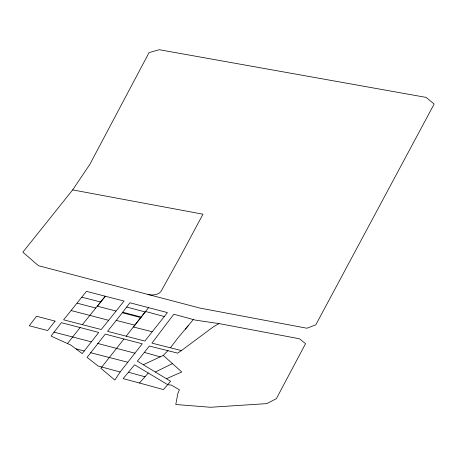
<?xml version="1.0" encoding="UTF-8"?>
<svg xmlns="http://www.w3.org/2000/svg" width="457" height="457" viewBox="0 0 457 457"><rect width="100%" height="100%" fill="white"/><g stroke="black" fill="none" stroke-linecap="round" stroke-linejoin="round"><path stroke-width="0.69" d="M120.157 371.981L114.856 380.058L100.831 368.262L123.933 339.02L142.258 343.801L120.157 371.981L98.101 366.04L87.087 357.38L105.264 334.096L123.933 339.02M148.268 373.032L139.459 383.006L123.179 378.636L134.581 364.789L167.799 384.743L171.289 385.057L179.395 389.775L177.853 393.506L175.774 404.496L210.534 407.273L266.779 403.622L276.359 398.698L305.55 343.664L299.421 338.768L219.023 323.59L195.442 320.123L173.797 314.233L151.924 343.121L181.412 350.57L213.55 326.681L219.023 323.59M72.663 189.901L89.778 164.48L149.068 52.595L159.304 49.727L426.078 97.392L434.15 104.03L315.81 324.807L306.921 328.229L200.023 308.104L38.479 265.706L22.85 252.178L72.663 189.901L202.965 214.196L179.378 258.268L161.007 291.372L159.527 292.891L157.122 294.137A11.088 6.404 0 0 1 147.919 294.571M122.305 312.771L129.908 302.774L167.422 312.594L144.858 341.065L107.561 331.336L122.305 312.771L140.75 317.535L148.571 307.658M140.75 317.535L126.172 336.192M170.587 347.623L177.642 338.266L188.244 325.67M67.465 343.533L80.152 327.56L98.729 332.433L82.203 353.592L70.772 345.035L51.047 336.084L61.352 322.699L80.152 327.56M108.686 320.3L124.053 301.066L86.447 291.36L63.592 319.82L101.225 329.526L108.686 320.3L71.143 310.56M115.941 311.023L97.41 306.224L105.253 296.279L82.294 324.71M181.412 350.57L177.664 353.13L149.382 346.04L137.374 361.161L170.604 381.258L163.417 389.581L139.459 383.006M185.388 329.114L193.208 319.666M143.315 364.749L163.269 355.42L168.033 350.588M155.42 371.964L172.455 363.618L181.766 371.987L166.451 378.699M127.766 362.235L90.6 352.713M81.82 297.187L100.723 302.026M77.107 303.157L95.89 308.064M116.112 320.357L134.849 325.161M152.124 331.765L133.444 326.983L145.6 311.491L164.286 316.524M53.926 332.119L91.314 341.847M97.667 343.436L135.015 353.215M76.125 348.862L84.225 350.987M122.693 312.211L141.156 317.089M126.738 307.053L145.212 311.988M128.406 372.227L145.035 376.797M144.469 352.421L160.247 356.866M163.269 355.42L172.455 363.618M55.069 321.111L47.677 330.537L29.254 325.778L36.531 316.233L55.069 321.111"/></g></svg>
